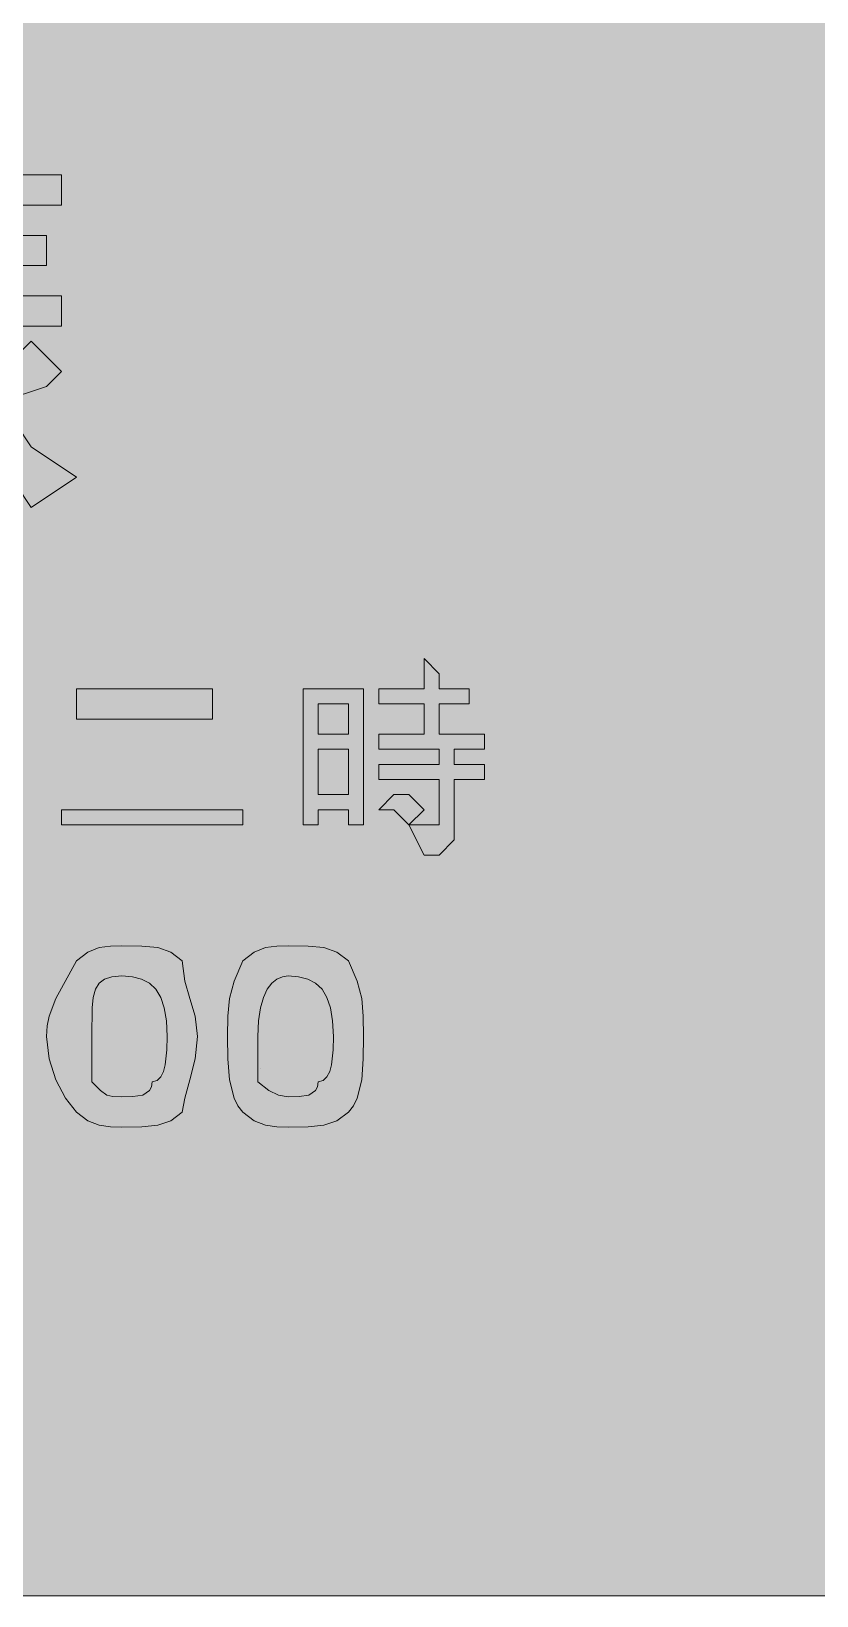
# Model space of a CAD drawing. Header units: metres. Extents: x 10 to 558, y 12 to 260.
# Drawn here: x 393.8 to 456.1, y 11.8 to 136 of the extents above; entities that cross this region are included whole.
import ezdxf

# ---------------------------------------------------------------- set-up
doc = ezdxf.new("R2010")
doc.units = ezdxf.units.M
for name, color, linetype, true_color in [('FILL_BLUE_0000FF', 7, 'Continuous', 0x0000ff), ('FILL_WHITE_FFFFFF', 7, 'Continuous', 0xffffff), ('STROKE_WHITE_FFFFFF', 7, 'Continuous', 0xffffff)]:
    doc.layers.add(name, color=color, linetype=linetype, true_color=true_color)

msp = doc.modelspace()

# ---------------------------------------------------------------- hatches: boundary and pattern name
at = {"layer": 'FILL_BLUE_0000FF', "true_color": 0x0000ff}
h = msp.add_hatch(color=7, dxfattribs=at)
h.dxf.hatch_style = 1
h.paths.add_polyline_path([(551.8, 260.11), (552.54, 259.95), (553.8, 259.41), (554.83, 258.64), (555.75, 257.76), (556.54, 257.26), (557.14, 256.67), (557.56, 256.03), (557.85, 255.36), (558.11, 254.05), (558.15, 252.96), (558.15, 18.96), (558.15, 16.56), (555.75, 14.16), (554.83, 13.28), (553.8, 12.51), (552.54, 11.97), (551.8, 11.81), (550.95, 11.76), (16.95, 11.76), (16.05, 11.78), (15.15, 11.91), (14.25, 12.27), (13.35, 12.96), (12.6, 13.11), (11.83, 13.47), (10.95, 14.16), (10.55, 14.66), (10.26, 15.25), (9.9, 16.56), (9.75, 18.96), (9.75, 252.96), (9.75, 255.36), (9.94, 256.24), (10.35, 257.01), (10.95, 257.76), (11.83, 258.47), (12.6, 258.96), (13.14, 259.45), (13.3, 259.76), (13.35, 260.16), (16.95, 260.16), (550.95, 260.16), (551.8, 260.11)])
at = {"layer": 'FILL_WHITE_FFFFFF', "true_color": 0xffffff}
h = msp.add_hatch(color=7, dxfattribs=at)
h.dxf.hatch_style = 1
h.paths.add_polyline_path([(386.55, 124.56), (386.55, 126.96), (388.95, 126.96), (390.15, 126.96), (388.95, 125.76), (388.95, 124.56), (396.15, 124.56), (396.15, 122.16), (388.95, 122.16), (388.95, 119.76), (394.95, 119.76), (394.95, 117.36), (388.95, 117.36), (388.95, 114.96), (396.15, 114.96), (396.15, 112.56), (388.95, 112.56), (390.15, 110.16), (390.15, 107.76), (393.75, 111.36), (396.15, 108.96), (394.95, 107.76), (391.35, 106.56), (393.75, 102.96), (397.35, 100.56), (393.75, 98.16), (391.35, 101.76), (390.15, 104.16), (387.75, 106.56), (386.55, 110.16), (385.35, 107.76), (385.35, 102.96), (388.95, 104.16), (388.95, 101.76), (381.75, 99.36), (380.55, 99.36), (379.35, 101.76), (382.95, 101.76), (382.95, 106.56), (380.55, 105.36), (378.15, 107.76), (380.55, 107.76), (382.95, 110.16), (384.15, 111.36), (385.35, 112.56), (379.35, 112.56), (379.35, 114.96), (386.55, 114.96), (386.55, 117.36), (380.55, 117.36), (380.55, 119.76), (386.55, 119.76), (386.55, 122.16), (379.35, 122.16), (379.35, 124.56), (386.55, 124.56)])
h = msp.add_hatch(color=7, dxfattribs=at)
h.dxf.hatch_style = 1
h.paths.add_polyline_path([(424.95, 82.56), (421.35, 82.56), (421.35, 83.76), (424.95, 83.76), (424.95, 86.16), (426.15, 84.96), (426.15, 83.76), (428.55, 83.76), (428.55, 82.56), (426.15, 82.56), (426.15, 80.16), (429.75, 80.16), (429.75, 78.96), (427.35, 78.96), (427.35, 77.76), (429.75, 77.76), (429.75, 76.56), (427.35, 76.56), (427.35, 72.96), (427.35, 71.76), (426.15, 70.56), (424.95, 70.56), (423.75, 72.96), (424.95, 72.96), (426.15, 72.96), (426.15, 76.56), (421.35, 76.56), (421.35, 77.76), (426.15, 77.76), (426.15, 78.96), (421.35, 78.96), (421.35, 80.16), (424.95, 80.16), (424.95, 82.56)])
h = msp.add_hatch(color=7, dxfattribs=at)
h.dxf.hatch_style = 1
h.paths.add_polyline_path([(408.15, 83.76), (408.15, 81.36), (397.35, 81.36), (397.35, 83.76), (408.15, 83.76)])
h = msp.add_hatch(color=7, dxfattribs=at)
h.dxf.hatch_style = 1
h.paths.add_polyline_path([(418.95, 72.96), (418.95, 74.16), (416.55, 74.16), (416.55, 72.96), (415.35, 72.96), (415.35, 83.76), (420.15, 83.76), (420.15, 72.96), (418.95, 72.96)])
h.paths.add_polyline_path([(416.55, 82.56), (416.55, 80.16), (418.95, 80.16), (418.95, 82.56), (416.55, 82.56)], flags=16)
h.paths.add_polyline_path([(418.95, 78.96), (416.55, 78.96), (416.55, 75.36), (418.95, 75.36), (418.95, 78.96)], flags=16)
h = msp.add_hatch(color=7, dxfattribs=at)
h.dxf.hatch_style = 1
h.paths.add_polyline_path([(423.75, 75.36), (424.95, 74.16), (423.75, 72.96), (422.55, 74.16), (421.35, 74.16), (422.55, 75.36), (423.75, 75.36)])
h = msp.add_hatch(color=7, dxfattribs=at)
h.dxf.hatch_style = 1
h.paths.add_polyline_path([(410.55, 74.16), (410.55, 72.96), (396.15, 72.96), (396.15, 74.16), (410.55, 74.16)])
h = msp.add_hatch(color=7, dxfattribs=at)
h.dxf.hatch_style = 1
h.paths.add_polyline_path([(395.16, 57.77), (395.7, 59.16), (397.35, 62.16), (398.25, 62.85), (399.15, 63.21), (400.05, 63.34), (400.95, 63.36), (402.54, 63.34), (403.8, 63.21), (404.83, 62.85), (405.75, 62.16), (405.94, 60.55), (406.35, 59.16), (406.76, 57.77), (406.95, 56.16), (406.76, 54.38), (406.35, 52.71), (405.94, 51.27), (405.75, 50.16), (404.83, 49.47), (403.8, 49.11), (402.54, 48.98), (400.95, 48.96), (400.05, 48.98), (399.15, 49.11), (398.25, 49.47), (397.35, 50.16), (396.47, 51.27), (395.7, 52.71), (395.16, 54.38), (394.95, 56.16), (395, 57.01), (395.16, 57.77)])
h.paths.add_polyline_path([(402.6, 51.51), (403.14, 51.87), (403.3, 52.16), (403.35, 52.56), (403.75, 52.67), (404.04, 52.95), (404.26, 53.38), (404.4, 53.91), (404.53, 55.09), (404.55, 56.16), (404.49, 57.4), (404.32, 58.43), (404.04, 59.26), (403.65, 59.91), (403.14, 60.39), (402.52, 60.72), (401.79, 60.9), (400.95, 60.96), (400.16, 60.9), (399.56, 60.72), (399.14, 60.39), (398.85, 59.91), (398.68, 59.26), (398.59, 58.43), (398.55, 56.16), (398.55, 52.56), (399.26, 51.87), (399.75, 51.51), (400.24, 51.38), (400.95, 51.36), (401.83, 51.38), (402.6, 51.51)], flags=16)
h = msp.add_hatch(color=7, dxfattribs=at)
h.dxf.hatch_style = 1
h.paths.add_polyline_path([(409.5, 59.16), (409.86, 60.55), (410.55, 62.16), (411.45, 62.85), (412.35, 63.21), (413.25, 63.34), (414.15, 63.36), (415.74, 63.34), (417, 63.21), (418.03, 62.85), (418.95, 62.16), (419.64, 60.55), (420, 59.16), (420.13, 57.77), (420.15, 56.16), (420.13, 54.38), (420, 52.71), (419.64, 51.27), (419.35, 50.66), (418.95, 50.16), (418.03, 49.47), (417, 49.11), (415.74, 48.98), (414.15, 48.96), (413.25, 48.98), (412.35, 49.11), (411.45, 49.47), (410.55, 50.16), (410.15, 50.66), (409.86, 51.27), (409.5, 52.71), (409.37, 54.38), (409.35, 56.16), (409.37, 57.77), (409.5, 59.16)])
h.paths.add_polyline_path([(415.8, 51.51), (416.34, 51.87), (416.5, 52.16), (416.55, 52.56), (416.95, 52.67), (417.24, 52.95), (417.46, 53.38), (417.6, 53.91), (417.73, 55.09), (417.75, 56.16), (417.69, 57.4), (417.52, 58.43), (417.24, 59.26), (416.85, 59.91), (416.34, 60.39), (415.72, 60.72), (414.99, 60.9), (414.15, 60.96), (413.7, 60.9), (413.27, 60.72), (412.86, 60.39), (412.5, 59.91), (412.19, 59.26), (411.96, 58.43), (411.8, 57.4), (411.75, 56.16), (411.75, 52.56), (412.63, 51.87), (413.4, 51.51), (414.15, 51.36), (415.03, 51.38), (415.8, 51.51)], flags=16)

# ---------------------------------------------------------------- linework, layer by layer
at = {"layer": 'FILL_BLUE_0000FF', "lineweight": 0, "true_color": 0x0000ff}
msp.add_lwpolyline([(16.95, 260.16), (550.95, 260.16), (551.8, 260.11), (552.54, 259.95), (553.8, 259.41), (554.83, 258.64), (555.75, 257.76), (556.54, 257.26), (557.14, 256.67), (557.56, 256.03), (557.85, 255.36), (558.11, 254.05), (558.15, 252.96), (558.15, 18.96), (558.15, 16.56), (555.75, 14.16), (554.83, 13.28), (553.8, 12.51), (552.54, 11.97), (551.8, 11.81), (550.95, 11.76), (16.95, 11.76)], dxfattribs=at)
at = {"layer": 'FILL_WHITE_FFFFFF', "lineweight": 0, "true_color": 0xffffff}
for points in [[(388.95, 124.56), (396.15, 124.56), (396.15, 122.16), (388.95, 122.16)], [(388.95, 119.76), (394.95, 119.76), (394.95, 117.36), (388.95, 117.36)], [(388.95, 114.96), (396.15, 114.96), (396.15, 112.56), (388.95, 112.56)], [(390.15, 107.76), (393.75, 111.36), (396.15, 108.96), (394.95, 107.76), (391.35, 106.56), (393.75, 102.96), (397.35, 100.56), (393.75, 98.16), (391.35, 101.76)]]:
    msp.add_lwpolyline(points, dxfattribs=at)
for points in [[(424.95, 82.56), (421.35, 82.56), (421.35, 83.76), (424.95, 83.76), (424.95, 86.16), (426.15, 84.96), (426.15, 83.76), (428.55, 83.76), (428.55, 82.56), (426.15, 82.56), (426.15, 80.16), (429.75, 80.16), (429.75, 78.96), (427.35, 78.96), (427.35, 77.76), (429.75, 77.76), (429.75, 76.56), (427.35, 76.56), (427.35, 72.96), (427.35, 71.76), (426.15, 70.56), (424.95, 70.56), (423.75, 72.96), (424.95, 72.96), (426.15, 72.96), (426.15, 76.56), (421.35, 76.56), (421.35, 77.76), (426.15, 77.76), (426.15, 78.96), (421.35, 78.96), (421.35, 80.16), (424.95, 80.16)], [(408.15, 83.76), (408.15, 81.36), (397.35, 81.36), (397.35, 83.76)], [(418.95, 72.96), (418.95, 74.16), (416.55, 74.16), (416.55, 72.96), (415.35, 72.96), (415.35, 83.76), (420.15, 83.76), (420.15, 72.96)], [(416.55, 82.56), (416.55, 80.16), (418.95, 80.16), (418.95, 82.56)], [(418.95, 78.96), (416.55, 78.96), (416.55, 75.36), (418.95, 75.36)], [(423.75, 75.36), (424.95, 74.16), (423.75, 72.96), (422.55, 74.16), (421.35, 74.16), (422.55, 75.36)], [(410.55, 74.16), (410.55, 72.96), (396.15, 72.96), (396.15, 74.16)], [(395.16, 57.77), (395.7, 59.16), (397.35, 62.16), (398.25, 62.85), (399.15, 63.21), (400.05, 63.34), (400.95, 63.36), (402.54, 63.34), (403.8, 63.21), (404.83, 62.85), (405.75, 62.16), (405.94, 60.55), (406.35, 59.16), (406.76, 57.77), (406.95, 56.16), (406.76, 54.38), (406.35, 52.71), (405.94, 51.27), (405.75, 50.16), (404.83, 49.47), (403.8, 49.11), (402.54, 48.98), (400.95, 48.96), (400.05, 48.98), (399.15, 49.11), (398.25, 49.47), (397.35, 50.16), (396.47, 51.27), (395.7, 52.71), (395.16, 54.38), (394.95, 56.16), (395, 57.01)], [(409.5, 59.16), (409.86, 60.55), (410.55, 62.16), (411.45, 62.85), (412.35, 63.21), (413.25, 63.34), (414.15, 63.36), (415.74, 63.34), (417, 63.21), (418.03, 62.85), (418.95, 62.16), (419.64, 60.55), (420, 59.16), (420.13, 57.77), (420.15, 56.16), (420.13, 54.38), (420, 52.71), (419.64, 51.27), (419.35, 50.66), (418.95, 50.16), (418.03, 49.47), (417, 49.11), (415.74, 48.98), (414.15, 48.96), (413.25, 48.98), (412.35, 49.11), (411.45, 49.47), (410.55, 50.16), (410.15, 50.66), (409.86, 51.27), (409.5, 52.71), (409.37, 54.38), (409.35, 56.16), (409.37, 57.77)], [(402.6, 51.51), (403.14, 51.87), (403.3, 52.16), (403.35, 52.56), (403.75, 52.67), (404.04, 52.95), (404.26, 53.38), (404.4, 53.91), (404.53, 55.09), (404.55, 56.16), (404.49, 57.4), (404.32, 58.43), (404.04, 59.26), (403.65, 59.91), (403.14, 60.39), (402.52, 60.72), (401.79, 60.9), (400.95, 60.96), (400.16, 60.9), (399.56, 60.72), (399.14, 60.39), (398.85, 59.91), (398.68, 59.26), (398.59, 58.43), (398.55, 56.16), (398.55, 52.56), (399.26, 51.87), (399.75, 51.51), (400.24, 51.38), (400.95, 51.36), (401.83, 51.38)], [(415.8, 51.51), (416.34, 51.87), (416.5, 52.16), (416.55, 52.56), (416.95, 52.67), (417.24, 52.95), (417.46, 53.38), (417.6, 53.91), (417.73, 55.09), (417.75, 56.16), (417.69, 57.4), (417.52, 58.43), (417.24, 59.26), (416.85, 59.91), (416.34, 60.39), (415.72, 60.72), (414.99, 60.9), (414.15, 60.96), (413.7, 60.9), (413.27, 60.72), (412.86, 60.39), (412.5, 59.91), (412.19, 59.26), (411.96, 58.43), (411.8, 57.4), (411.75, 56.16), (411.75, 52.56), (412.63, 51.87), (413.4, 51.51), (414.15, 51.36), (415.03, 51.38)]]:
    msp.add_lwpolyline(points, close=True, dxfattribs=at)
at = {"layer": 'STROKE_WHITE_FFFFFF', "lineweight": 0, "true_color": 0xffffff}
msp.add_lwpolyline([(411.95, 53.6), (411.95, 53.6)], dxfattribs=at)
msp.add_lwpolyline([(411.95, 53.6), (411.95, 53.6)], dxfattribs=at)
msp.add_lwpolyline([(411.95, 53.6), (411.95, 53.6)], dxfattribs=at)
msp.add_lwpolyline([(411.95, 53.6), (411.95, 53.6)], dxfattribs=at)
msp.add_lwpolyline([(411.95, 53.6), (411.95, 53.6)], dxfattribs=at)
msp.add_lwpolyline([(411.95, 53.6), (411.95, 53.6)], dxfattribs=at)

doc.saveas('drawing.dxf')
